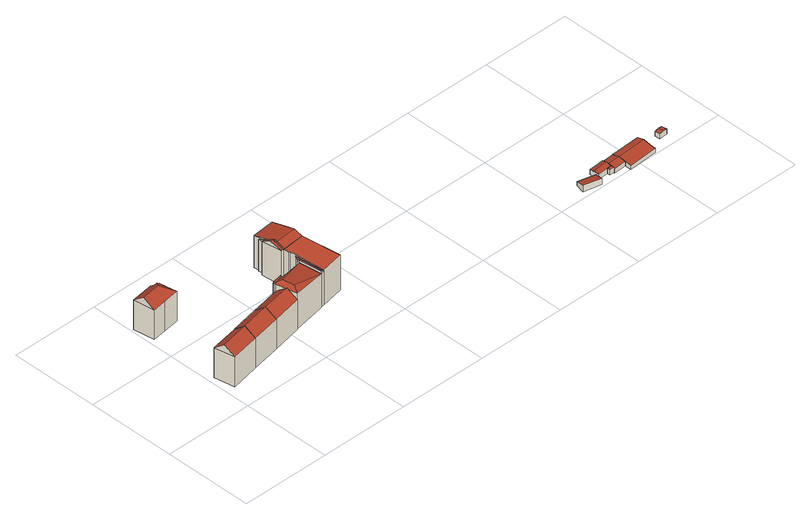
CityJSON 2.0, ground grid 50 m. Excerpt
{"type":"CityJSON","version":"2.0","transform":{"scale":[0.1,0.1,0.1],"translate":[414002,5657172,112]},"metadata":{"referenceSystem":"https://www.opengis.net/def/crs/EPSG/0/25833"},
"CityObjects":{
"building1":{"type":"Building","attributes":{"Dachtyp_tdc":"tdcFreeFormRoof","Gemeindeschluessel":14612000,"Dachneigung":36.77,"QualitaetDacherkennung":71,"Geometrietyp2DReferenz":"3000","measuredHeight":21.9,"function":"31001_9998","roofType":"5000"},"geometry":[{"type":"Solid","lod":"2","boundaries":[[[[0,1,2,3]],[[1,4,5,2]],[[4,6,7,5]],[[6,8,9,7]],[[8,10,11,9]],[[10,0,3,11]],[[0,10,12,13]],[[12,8,6,4,1,13]],[[1,0,13]],[[10,8,12]],[[3,2,5,7,9,11]]]],"semantics":{"surfaces":[{"type":"WallSurface"},{"type":"RoofSurface"},{"type":"GroundSurface"}],"values":[[0,0,0,0,0,0,1,1,0,0,2]]}}]},
"building2":{"type":"Building","attributes":{"Dachtyp_tdc":"tdcFreeFormRoof","Gemeindeschluessel":14612000,"Dachneigung":37.28,"QualitaetDacherkennung":62,"Geometrietyp2DReferenz":"3000","measuredHeight":21.94,"function":"31001_9998","roofType":"5000"},"geometry":[{"type":"Solid","lod":"2","boundaries":[[[[14,15,16,17]],[[15,18,19,16]],[[18,20,21,19]],[[20,22,23,21]],[[22,24,25,23]],[[24,26,27,25]],[[26,14,17,27]],[[22,20,28,29]],[[29,28,18,15,14,30]],[[22,29,30,26,24]],[[20,18,28]],[[14,26,30]],[[17,16,19,21,23,25,27]]]],"semantics":{"surfaces":[{"type":"WallSurface"},{"type":"RoofSurface"},{"type":"GroundSurface"}],"values":[[0,0,0,0,0,0,0,1,1,1,0,0,2]]}}]},
"building3":{"type":"Building","attributes":{"Dachtyp_tdc":"tdcGableRoof","Gemeindeschluessel":14612000,"Dachneigung":36.84,"QualitaetDacherkennung":70,"Geometrietyp2DReferenz":"3000","measuredHeight":21.82,"function":"31001_9998","roofType":"3100"},"geometry":[{"type":"Solid","lod":"2","boundaries":[[[[31,32,33,34]],[[32,35,36,33]],[[35,37,38,36]],[[37,39,40,38]],[[39,41,42,40]],[[41,43,44,42]],[[43,10,45,44]],[[10,31,34,45]],[[41,39,37,35,32,31]],[[31,10,43,41]],[[34,33,36,38,40,42,44,45]]]],"semantics":{"surfaces":[{"type":"WallSurface"},{"type":"RoofSurface"},{"type":"GroundSurface"}],"values":[[0,0,0,0,0,0,0,0,1,1,2]]}}]},
"building4":{"type":"Building","attributes":{"Dachtyp_tdc":"tdcGableRoof","Gemeindeschluessel":14612000,"Dachneigung":36.83,"QualitaetDacherkennung":70,"Geometrietyp2DReferenz":"3000","measuredHeight":21.77,"function":"31001_9998","roofType":"3100"},"geometry":[{"type":"Solid","lod":"2","boundaries":[[[[46,47,48,49]],[[47,39,50,48]],[[39,51,52,50]],[[51,53,54,52]],[[53,55,56,54]],[[55,46,49,56]],[[57,58,55,53,51,39]],[[59,58,57,43]],[[46,59,43,47]],[[47,43,57,39]],[[55,58,59,46]],[[49,48,50,52,54,56]]]],"semantics":{"surfaces":[{"type":"WallSurface"},{"type":"RoofSurface"},{"type":"GroundSurface"}],"values":[[0,0,0,0,0,0,1,1,0,0,0,2]]}}]},
"building5":{"type":"Building","attributes":{"Gemeindeschluessel":14612000,"Geometrietyp2DReferenz":"3000","function":"31001_9998","roofType":"9999"},"children":["building5-1","building5-2"]},
"building5-1":{"type":"BuildingPart","attributes":{"Dachtyp_tdc":"tdcFreeFormRoof","Dachneigung":55.86,"QualitaetDacherkennung":18,"Geometrietyp2DReferenz":"3000","measuredHeight":21.48,"roofType":"5000"},"parents":["building5"],"geometry":[{"type":"MultiSurface","lod":"2","boundaries":[[[60,61,62,63,64]],[[61,65,66,62]],[[65,67,68,69,66]],[[60,67,70,71]],[[67,65,70]],[[65,61,71,70]],[[61,60,71]],[[69,63,62,66]]],"semantics":{"surfaces":[{"type":"WallSurface"},{"type":"RoofSurface"},{"type":"GroundSurface"}],"values":[0,0,0,1,1,1,1,2]}}]},
"building5-2":{"type":"BuildingPart","attributes":{"Dachtyp_tdc":"tdcHipRoof","Dachneigung":10.14,"QualitaetDacherkennung":20,"Geometrietyp2DReferenz":"3000","measuredHeight":22.5,"roofType":"3200"},"parents":["building5"],"geometry":[{"type":"MultiSurface","lod":"2","boundaries":[[[68,72,73,69]],[[72,74,75,73]],[[74,76,77,75]],[[76,78,79,77]],[[78,64,63,79]],[[74,72,80,81]],[[64,78,76,81,80]],[[69,73,75,77,79,63]],[[76,74,81]],[[72,68,64,80]]],"semantics":{"surfaces":[{"type":"WallSurface"},{"type":"RoofSurface"},{"type":"GroundSurface"}],"values":[0,0,0,0,0,1,1,2,1,1]}}]},
"building6":{"type":"Building","attributes":{"Gemeindeschluessel":14612000,"Geometrietyp2DReferenz":"3000","function":"31001_9998","roofType":"9999"},"children":["building6-1","building6-2"]},
"building6-1":{"type":"BuildingPart","attributes":{"Dachtyp_tdc":"tdcHipRoof","Dachneigung":38.44,"QualitaetDacherkennung":18,"Geometrietyp2DReferenz":"3000","measuredHeight":21,"roofType":"3200"},"parents":["building6"],"geometry":[{"type":"MultiSurface","lod":"2","boundaries":[[[82,83,84,85]],[[83,86,87,84]],[[88,89,90]],[[86,91,92]],[[89,86,92,90]],[[91,93,88,90,92]],[[94,88,93,82]],[[82,93,91,83]],[[83,91,86]],[[95,89,88,94]],[[96,97,85,84,87]],[[95,94,97,96]],[[94,82,85,97]]],"semantics":{"surfaces":[{"type":"WallSurface"},{"type":"RoofSurface"},{"type":"GroundSurface"}],"values":[0,0,1,1,1,1,0,0,0,0,2,0,0]}}]},
"building6-2":{"type":"BuildingPart","attributes":{"Dachtyp_tdc":"tdcPolyFlatRoof","Dachneigung":0,"QualitaetDacherkennung":39,"Geometrietyp2DReferenz":"3000","measuredHeight":20.38,"roofType":"1000"},"parents":["building6"],"geometry":[{"type":"MultiSurface","lod":"2","boundaries":[[[98,99,89,95,96,100]],[[101,102,103,87,86]],[[102,104,105,103]],[[104,106,107,105]],[[106,108,109,107]],[[108,98,100,109]],[[108,106,104,102,101,99,98]],[[100,96,87,103,105,107,109]]],"semantics":{"surfaces":[{"type":"WallSurface"},{"type":"RoofSurface"},{"type":"GroundSurface"}],"values":[0,0,0,0,0,0,1,2]}}]},
"building7":{"type":"Building","attributes":{"Gemeindeschluessel":14612000,"Geometrietyp2DReferenz":"3000","function":"31001_9998","roofType":"9999"},"children":["building7-1","building7-2","building7-3"]},
"building7-1":{"type":"BuildingPart","attributes":{"Dachtyp_tdc":"tdcGableRoof","Dachneigung":25.75,"QualitaetDacherkennung":58,"Geometrietyp2DReferenz":"3000","measuredHeight":22.58,"roofType":"3100"},"parents":["building7"],"geometry":[{"type":"MultiSurface","lod":"2","boundaries":[[[110,111,112,113]],[[114,115,116,117]],[[115,118,119,116]],[[115,120,121,122,123,124,125,126,118]],[[127,124,123,128,129,130]],[[110,131,132,127,130,111]],[[114,120,115]],[[119,113,112,117,116]]],"semantics":{"surfaces":[{"type":"WallSurface"},{"type":"RoofSurface"},{"type":"GroundSurface"}],"values":[0,0,0,1,1,0,0,2]}}]},
"building7-2":{"type":"BuildingPart","attributes":{"Dachtyp_tdc":"tdcGableRoof","Dachneigung":19.51,"QualitaetDacherkennung":25,"Geometrietyp2DReferenz":"3000","measuredHeight":22.26,"roofType":"3100"},"parents":["building7"],"geometry":[{"type":"MultiSurface","lod":"2","boundaries":[[[106,133,134,112,111,130]],[[133,135,136,134]],[[135,120,114,117,136]],[[135,133,137]],[[133,106,128,122,138,137]],[[120,135,137,138]],[[112,134,136,117]]],"semantics":{"surfaces":[{"type":"WallSurface"},{"type":"RoofSurface"},{"type":"GroundSurface"}],"values":[0,0,0,0,1,1,2]}}]},
"building7-3":{"type":"BuildingPart","attributes":{"Dachtyp_tdc":"tdcGableRoof","Dachneigung":12.61,"QualitaetDacherkennung":37,"Geometrietyp2DReferenz":"3000","measuredHeight":21.84,"roofType":"3100"},"parents":["building7"],"geometry":[{"type":"MultiSurface","lod":"2","boundaries":[[[139,140,141,142]],[[140,143,144,141]],[[143,145,146,144]],[[145,131,110,113,146]],[[147,148,149,119,118]],[[148,139,142,149]],[[148,150,125,151,152,153,139]],[[154,155,152,151,132]],[[145,154,132,131]],[[143,155,154,145]],[[140,153,152,155,143]],[[139,153,140]],[[147,150,148]],[[142,141,144,146,113,119,149]]],"semantics":{"surfaces":[{"type":"WallSurface"},{"type":"RoofSurface"},{"type":"GroundSurface"}],"values":[0,0,0,0,0,0,1,1,0,0,0,0,0,2]}}]},
"building8":{"type":"Building","attributes":{"Dachtyp_tdc":"tdcPolyFlatRoof","Gemeindeschluessel":14612000,"Dachneigung":14.35,"QualitaetDacherkennung":66,"Geometrietyp2DReferenz":"3000","measuredHeight":3.66,"function":"31001_9998","roofType":"2100"},"geometry":[{"type":"Solid","lod":"2","boundaries":[[[[156,157,158,159]],[[157,160,161,158]],[[160,162,163,161]],[[162,156,159,163]],[[162,160,157,156]],[[159,158,161,163]]]],"semantics":{"surfaces":[{"type":"WallSurface"},{"type":"RoofSurface"},{"type":"GroundSurface"}],"values":[[0,0,0,0,1,2]]}}]},
"building9":{"type":"Building","attributes":{"Dachtyp_tdc":"tdcFreeFormRoof","Gemeindeschluessel":14612000,"Dachneigung":11.91,"QualitaetDacherkennung":77,"Geometrietyp2DReferenz":"3000","measuredHeight":3.5,"function":"31001_9998","roofType":"5000"},"geometry":[{"type":"Solid","lod":"2","boundaries":[[[[164,165,166,167]],[[165,168,169,166]],[[168,170,171,169]],[[170,172,173,171]],[[172,164,167,173]],[[174,175,165,164]],[[170,168,175,174,172]],[[164,172,174]],[[168,165,175]],[[167,166,169,171,173]]]],"semantics":{"surfaces":[{"type":"WallSurface"},{"type":"RoofSurface"},{"type":"GroundSurface"}],"values":[[0,0,0,0,0,1,1,0,0,2]]}}]},
"building10":{"type":"Building","attributes":{"Dachtyp_tdc":"tdcPolyFlatRoof","Gemeindeschluessel":14612000,"Dachneigung":6.68,"QualitaetDacherkennung":74,"Geometrietyp2DReferenz":"3000","measuredHeight":3.14,"function":"31001_9998","roofType":"2100"},"geometry":[{"type":"Solid","lod":"2","boundaries":[[[[176,177,178,169]],[[177,179,180,178]],[[179,181,171,180]],[[181,176,169,171]],[[181,179,177,176]],[[169,178,180,171]]]],"semantics":{"surfaces":[{"type":"WallSurface"},{"type":"RoofSurface"},{"type":"GroundSurface"}],"values":[[0,0,0,0,1,2]]}}]},
"building11":{"type":"Building","attributes":{"Dachtyp_tdc":"tdcFreeFormRoof","Gemeindeschluessel":14612000,"Dachneigung":14.23,"QualitaetDacherkennung":86,"Geometrietyp2DReferenz":"3000","measuredHeight":3.47,"function":"31001_9998","roofType":"5000"},"geometry":[{"type":"Solid","lod":"2","boundaries":[[[[168,182,183,184]],[[182,185,186,183]],[[185,187,188,186]],[[187,189,190,188]],[[189,191,192,190]],[[191,168,184,192]],[[189,187,193,194,168,191]],[[194,193,185,182]],[[182,168,194]],[[187,185,193]],[[184,183,186,188,190,192]]]],"semantics":{"surfaces":[{"type":"WallSurface"},{"type":"RoofSurface"},{"type":"GroundSurface"}],"values":[[0,0,0,0,0,0,1,1,0,0,2]]}}]},
"building12":{"type":"Building","attributes":{"Dachtyp_tdc":"tdcFreeFormRoof","Gemeindeschluessel":14612000,"Dachneigung":10.05,"QualitaetDacherkennung":87,"Geometrietyp2DReferenz":"3000","measuredHeight":3.43,"function":"31001_9998","roofType":"5000"},"geometry":[{"type":"Solid","lod":"2","boundaries":[[[[195,196,197,198]],[[196,199,200,197]],[[199,201,202,200]],[[201,203,204,202]],[[203,187,205,204]],[[187,195,198,205]],[[203,201,199,206,207,187]],[[207,206,196,195]],[[199,196,206]],[[195,187,207]],[[198,197,200,202,204,205]]]],"semantics":{"surfaces":[{"type":"WallSurface"},{"type":"RoofSurface"},{"type":"GroundSurface"}],"values":[[0,0,0,0,0,0,1,1,0,0,2]]}}]},
"building13":{"type":"Building","attributes":{"Dachtyp_tdc":"tdcGableRoof","Gemeindeschluessel":14612000,"Dachneigung":11.08,"QualitaetDacherkennung":70,"Geometrietyp2DReferenz":"3000","measuredHeight":3.24,"function":"31001_9998","roofType":"3100"},"geometry":[{"type":"Solid","lod":"2","boundaries":[[[[208,209,210,211]],[[209,212,213,210]],[[212,214,215,213]],[[214,208,211,215]],[[212,209,216]],[[208,214,217]],[[209,208,217,216]],[[214,212,216,217]],[[211,210,213,215]]]],"semantics":{"surfaces":[{"type":"WallSurface"},{"type":"RoofSurface"},{"type":"GroundSurface"}],"values":[[0,0,0,0,0,0,1,1,2]]}}]}
},
"vertices":[
[53,140,184],[31,254,184],[31,254,9],[53,140,9],[64,261,184],[64,261,9],[82,264,184],[82,264,9],[192,286,183],[192,286,9],[214,171,184],[214,171,9],[203,229,228],[42,198,228],
[9,755,187],[136,773,187],[136,773,14],[9,755,14],[139,752,203],[139,752,14],[178,757,187],[178,757,14],[192,659,188],[192,659,14],[104,646,188],[104,646,14],[26,634,187],[26,634,14],[157,754,203],[125,709,233],[17,694,233],
[203,229,229],[192,286,184],[192,286,10],[203,229,10],[226,292,183],[226,292,10],[245,296,184],[245,296,10],[356,318,183],[356,318,10],[367,261,229],[367,261,10],[379,202,184],[379,202,10],[214,171,10],
[546,235,183],[379,202,183],[379,202,11],[546,235,11],[356,318,11],[387,323,183],[387,323,11],[409,328,183],[409,328,11],[523,351,183],[523,351,11],[367,261,228],[534,293,228],[546,235,184],
[521,362,220],[520,370,220],[520,370,12],[521,362,12],[521,362,219],[579,382,220],[579,382,12],[580,373,220],[580,373,215],[580,373,12],[575,377,227],[525,367,227],
[718,400,207],[718,400,12],[734,271,207],[734,271,12],[546,235,222],[546,235,12],[523,351,219],[523,351,12],[556,339,237],[566,276,237],
[718,400,210],[716,410,210],[716,410,14],[718,400,14],[738,444,210],[738,444,14],[734,271,222],[752,274,213],[736,297,224],[716,410,219],[725,398,224],[718,400,220],[734,271,210],[752,274,210],[752,274,14],[734,271,14],
[882,299,218],[752,274,218],[882,299,14],[738,444,218],[735,477,218],[735,477,14],[729,477,218],[729,477,14],[726,509,218],[726,509,14],[855,521,218],[855,521,14],
[732,510,201],[726,509,201],[726,509,18],[732,510,18],[713,623,201],[709,655,201],[709,655,18],[713,623,18],[714,655,201],[714,655,18],[713,623,216],[713,622,216],[719,572,240],[719,566,244],[725,566,244],[720,605,225],[716,643,207],[732,510,217],[725,520,222],[725,512,218],[726,509,217],[732,510,207],[732,510,216],
[710,507,218],[710,507,18],[698,621,216],[698,621,18],[703,571,241],[719,572,241],
[836,697,207],[845,609,207],[845,609,18],[836,697,18],[851,550,207],[851,550,18],[855,521,207],[855,521,18],[714,655,207],[711,686,207],[711,686,18],[714,655,214],[727,554,236],[850,564,236],[845,609,226],[855,521,216],[851,550,230],
[2169,36,47],[2181,87,33],[2181,87,10],[2169,36,10],[2279,63,33],[2279,63,10],[2267,12,47],[2267,12,10],
[2280,102,39],[2365,108,39],[2365,108,10],[2280,102,10],[2368,53,39],[2368,53,10],[2342,52,39],[2342,52,10],[2283,48,39],[2283,48,10],[2281,78,45],[2366,83,45],
[2368,53,41],[2369,36,39],[2369,36,10],[2343,35,39],[2343,35,10],[2342,52,41],
[2365,108,33],[2365,108,8],[2368,53,8],[2434,112,33],[2434,112,8],[2439,35,34],[2439,35,8],[2369,31,34],[2369,31,8],[2369,36,35],[2369,36,8],[2436,73,43],[2367,69,43],
[2434,112,34],[2602,121,34],[2602,121,7],[2434,112,7],[2606,45,34],[2606,45,7],[2608,10,28],[2608,10,7],[2441,0,28],[2441,0,7],[2439,35,7],[2604,83,41],[2436,73,41],
[2734,99,36],[2737,69,36],[2737,69,8],[2734,99,8],[2690,65,35],[2690,65,8],[2688,95,35],[2688,95,8],[2715,67,40],[2712,97,40]
]}
